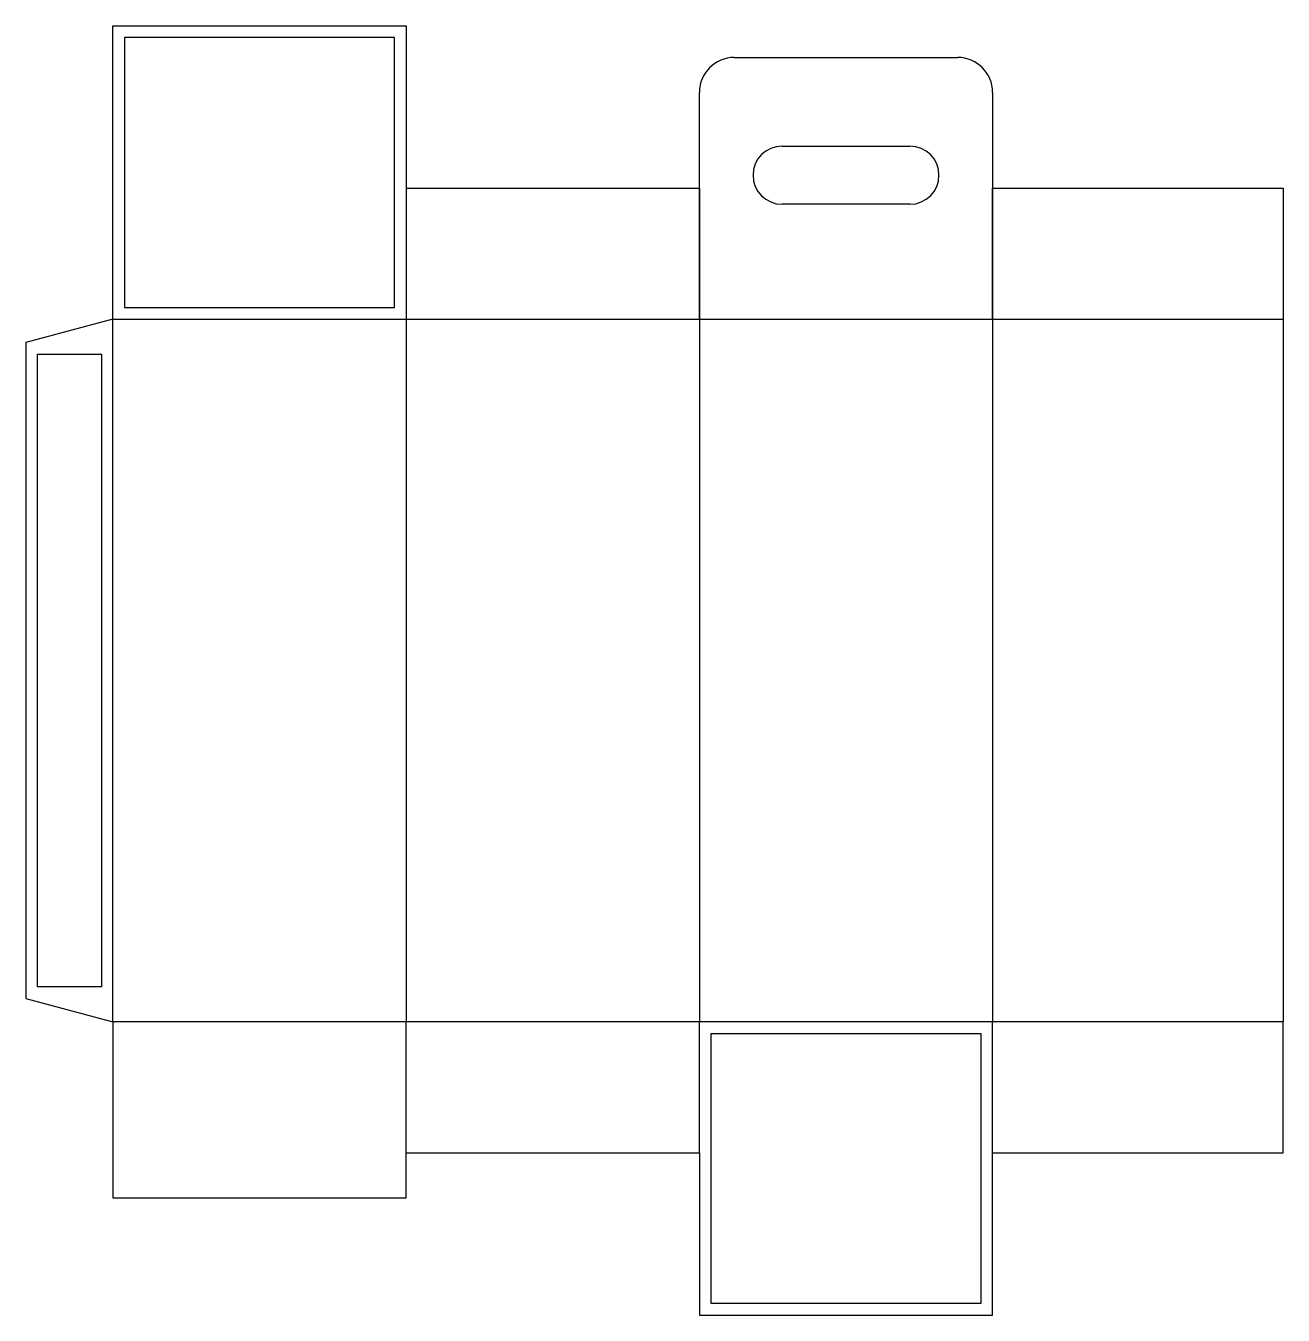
# Model space of a CAD drawing. Header units: millimetres. Extents: x 0 to 216, y 0 to 222.
import ezdxf

# ---------------------------------------------------------------- set-up
doc = ezdxf.new("R2010")
doc.units = ezdxf.units.MM
for name, color, linetype in [('CREASE', 5, 'CONTINUOUS'), ('CUT', 1, 'CONTINUOUS'), ('GLUE', 2, 'CONTINUOUS')]:
    doc.layers.add(name, color=color, linetype=linetype)

msp = doc.modelspace()

# ---------------------------------------------------------------- linework, layer by layer
at = {"layer": 'CREASE'}
for p, q in [((15, 50.45), (15, 171.35)), ((15, 171.35), (65.45, 171.35)), ((65.45, 171.35), (65.45, 50.45)), ((65.45, 171.35), (115.9, 171.35)), ((115.9, 171.35), (115.9, 50.45)), ((115.9, 171.35), (166.35, 171.35)), ((166.35, 171.35), (166.35, 50.45)), ((166.35, 171.35), (216.35, 171.35)), ((65.45, 50.45), (15, 50.45)), ((115.9, 50.45), (65.45, 50.45)), ((166.35, 50.45), (115.9, 50.45)), ((216.35, 50.45), (166.35, 50.45))]:
    msp.add_line(p, q, dxfattribs=at)
at = {"layer": 'CUT'}
for p, q in [((15, 171.35), (15, 221.8)), ((15, 221.8), (65.45, 221.8)), ((65.45, 221.8), (65.45, 193.85)), ((121.9, 216.35), (160.35, 216.35)), ((115.9, 171.35), (115.9, 210.35)), ((166.35, 210.35), (166.35, 171.35)), ((130.125, 201.1), (152.125, 201.1)), ((65.45, 193.85), (65.45, 171.35)), ((65.45, 193.85), (115.9, 193.85)), ((115.9, 193.85), (115.9, 171.35)), ((166.35, 171.35), (166.35, 193.85)), ((166.35, 193.85), (216.35, 193.85)), ((216.35, 193.85), (216.35, 171.35)), ((152.125, 191.1), (130.125, 191.1)), ((15, 171.35), (0, 167.331)), ((216.35, 171.35), (216.35, 50.45)), ((0, 167.331), (0, 54.469)), ((0, 54.469), (15, 50.45)), ((15, 50.45), (15, 20.18)), ((65.45, 27.95), (65.45, 50.45)), ((115.9, 27.95), (115.9, 50.45)), ((166.35, 27.95), (166.35, 50.45)), ((216.35, 27.95), (216.35, 50.45)), ((65.45, 20.18), (65.45, 27.95)), ((65.45, 27.95), (115.9, 27.95)), ((115.9, 27.95), (115.9, 0)), ((166.35, 0), (166.35, 27.95)), ((166.35, 27.95), (216.35, 27.95)), ((15, 20.18), (65.45, 20.18)), ((115.9, 0), (166.35, 0))]:
    msp.add_line(p, q, dxfattribs=at)
for centre, radius, start, end in [((121.9, 210.35), 6, 90, 180), ((160.35, 210.35), 6, 0, 90), ((130.125, 196.1), 5, 90, 180), ((152.125, 196.1), 5, 0, 90), ((130.125, 196.1), 5, 180, 270), ((152.125, 196.1), 5, 270, 0)]:
    msp.add_arc(centre, radius, start, end, dxfattribs=at)
at = {"layer": 'GLUE'}
for p, q in [((63.45, 219.8), (17, 219.8)), ((17, 219.8), (17, 173.35)), ((63.45, 173.35), (63.45, 219.8)), ((17, 173.35), (63.45, 173.35)), ((2, 165.331), (13, 165.331)), ((2, 56.469), (2, 165.331)), ((13, 165.331), (13, 56.469)), ((13, 56.469), (2, 56.469)), ((117.9, 48.45), (164.35, 48.45)), ((117.9, 2), (117.9, 48.45)), ((164.35, 48.45), (164.35, 2)), ((164.35, 2), (117.9, 2))]:
    msp.add_line(p, q, dxfattribs=at)

doc.saveas('drawing.dxf')
